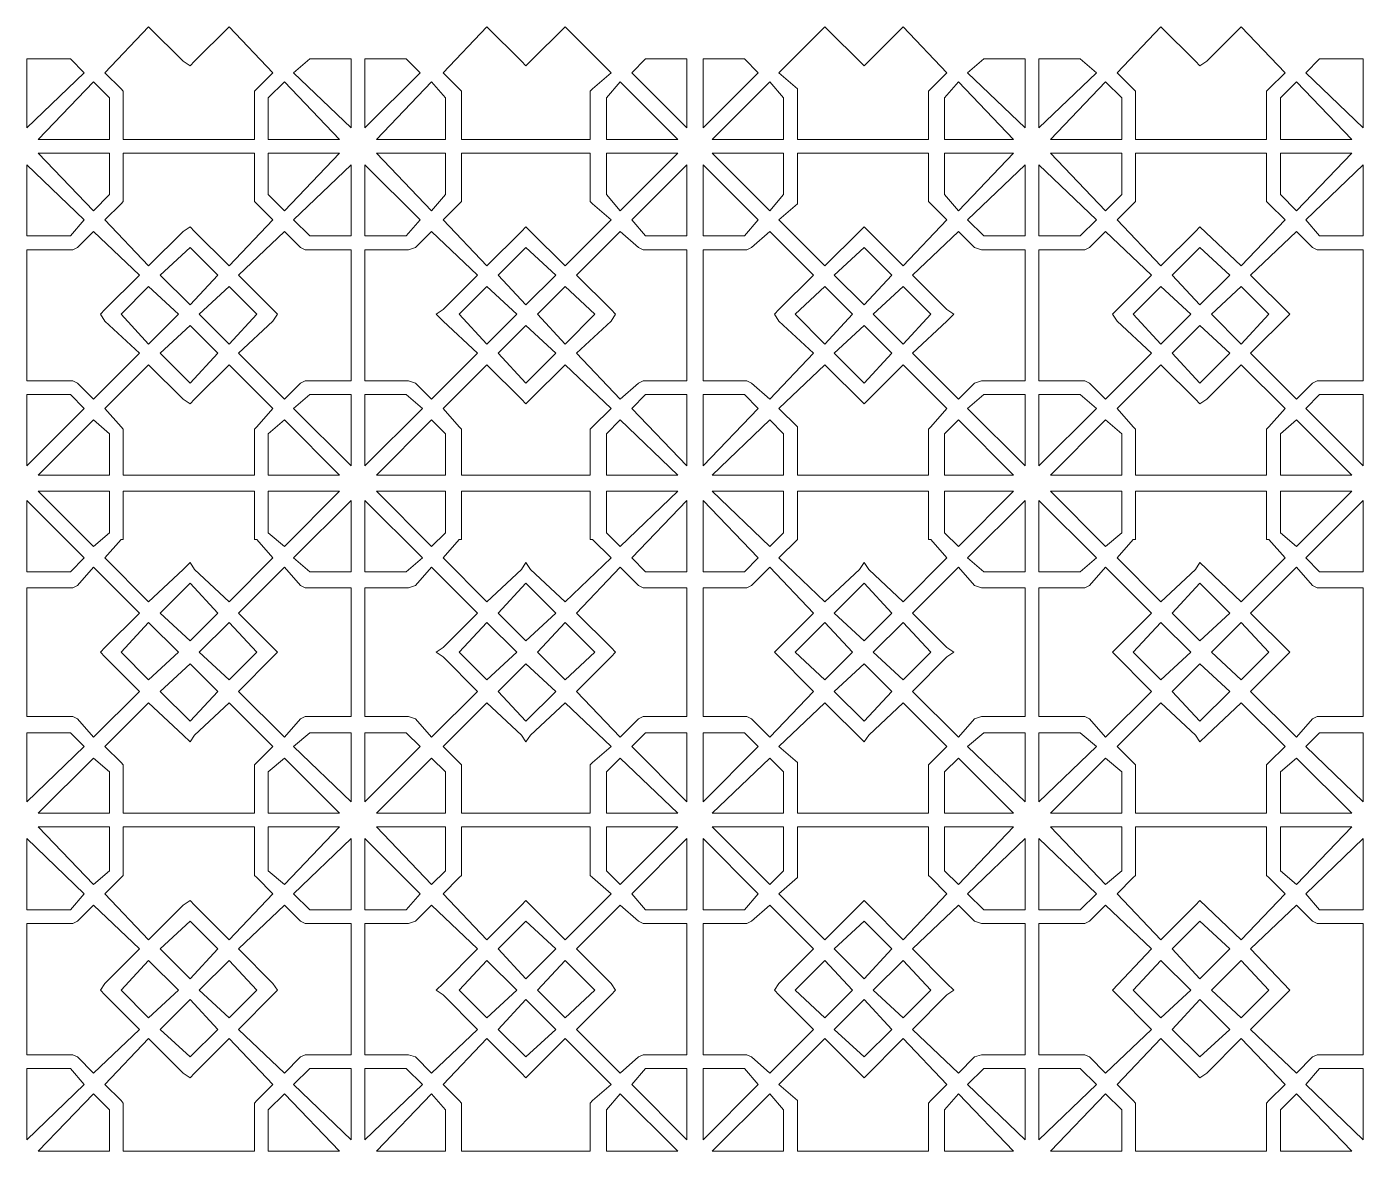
# Model space of a CAD drawing. Extents: x -66030 to 95157, y -13132 to 45879.
# Drawn here: x 44314 to 46584, y 26352 to 28262 of the extents above; entities that cross this region are included whole.
import ezdxf

# ---------------------------------------------------------------- set-up
doc = ezdxf.new("R2010")
doc.units = 0
doc.header["$LTSCALE"] = 100
doc.header["$MEASUREMENT"] = 0
doc.layers.get('0').update_dxf_attribs({"linetype": 'CONTINUOUS'})

msp = doc.modelspace()

# ---------------------------------------------------------------- linework, layer by layer
at = {"lineweight": 0}
for points in [[(44700.9, 28070.7), (44478.2, 28070.7), (44478.2, 28152.8), (44474.3, 28156.7), (44447, 28184), (44521.2, 28262.1), (44579.8, 28203.6), (44591.5, 28195.7), (44599.3, 28203.6), (44657.9, 28262.1), (44732.1, 28184), (44704.8, 28156.7), (44700.9, 28152.8), (44700.9, 28070.7)], [(45271.1, 28070.7), (45052.4, 28070.7), (45052.4, 28152.8), (45048.5, 28156.7), (45021.2, 28184), (45095.4, 28262.1), (45154, 28203.6), (45161.8, 28195.7), (45169.6, 28203.6), (45228.2, 28262.1), (45306.3, 28184), (45275, 28156.7), (45271.1, 28152.8), (45271.1, 28070.7)], [(45845.3, 28070.7), (45622.7, 28070.7), (45622.7, 28152.8), (45622.7, 28156.7), (45591.4, 28184), (45669.5, 28262.1), (45735.9, 28195.7), (45743.8, 28203.6), (45802.4, 28262.1), (45876.6, 28184), (45849.2, 28156.7), (45845.3, 28152.8), (45845.3, 28070.7)], [(46419.5, 28070.7), (46196.9, 28070.7), (46196.9, 28152.8), (46192.9, 28156.7), (46165.6, 28184), (46239.8, 28262.1), (46298.4, 28203.6), (46306.2, 28195.7), (46317.9, 28203.6), (46376.5, 28262.1), (46450.7, 28184), (46423.4, 28156.7), (46419.5, 28152.8), (46419.5, 28070.7)], [(44314.2, 28090.3), (44314.2, 28207.5), (44388.4, 28207.5), (44411.8, 28184), (44314.2, 28090.3)], [(44864.9, 28207.5), (44864.9, 28090.3), (44767.3, 28184), (44794.6, 28207.5), (44864.9, 28207.5)], [(44888.4, 28090.3), (44888.4, 28207.5), (44958.7, 28207.5), (44982.1, 28184), (44888.4, 28090.3)], [(45435.2, 28207.5), (45435.2, 28090.3), (45341.4, 28184), (45364.9, 28207.5), (45435.2, 28207.5)], [(45556.3, 28184), (45462.5, 28090.3), (45462.5, 28207.5), (45532.8, 28207.5), (45556.3, 28184)], [(46009.4, 28207.5), (46009.4, 28090.3), (45911.7, 28184), (45939.1, 28207.5), (46009.4, 28207.5)], [(46032.8, 28090.3), (46032.8, 28207.5), (46103.1, 28207.5), (46130.5, 28184), (46032.8, 28090.3)], [(46583.5, 28090.3), (46485.9, 28184), (46509.3, 28207.5), (46583.5, 28207.5), (46583.5, 28090.3)], [(44454.8, 28070.7), (44333.7, 28070.7), (44427.4, 28168.4), (44454.8, 28141.1), (44454.8, 28070.7)], [(44845.4, 28070.7), (44724.3, 28070.7), (44724.3, 28141.1), (44751.6, 28168.4), (44845.4, 28070.7)], [(45025.1, 28070.7), (44907.9, 28070.7), (45001.6, 28168.4), (45025.1, 28141.1), (45025.1, 28070.7)], [(45419.6, 28070.7), (45298.5, 28070.7), (45298.5, 28141.1), (45321.9, 28168.4), (45419.6, 28070.7)], [(45599.2, 28070.7), (45478.2, 28070.7), (45575.8, 28168.4), (45599.2, 28141.1), (45599.2, 28070.7)], [(45989.8, 28070.7), (45872.7, 28070.7), (45872.7, 28141.1), (45896.1, 28168.4), (45989.8, 28070.7)], [(46173.4, 28070.7), (46052.3, 28070.7), (46146.1, 28168.4), (46173.4, 28141.1), (46173.4, 28070.7)], [(46564, 28070.7), (46442.9, 28070.7), (46442.9, 28141.1), (46470.3, 28168.4), (46564, 28070.7)], [(44314.2, 27906.7), (44314.2, 28027.8), (44411.8, 27934), (44388.4, 27906.7), (44314.2, 27906.7)], [(44333.7, 28047.3), (44454.8, 28047.3), (44454.8, 27977), (44427.4, 27949.7), (44333.7, 28047.3)], [(44478.2, 28047.3), (44700.9, 28047.3), (44700.9, 27965.3), (44704.8, 27961.4), (44732.1, 27934), (44657.9, 27855.9), (44599.3, 27914.5), (44591.5, 27922.3), (44579.8, 27914.5), (44521.2, 27855.9), (44447, 27934), (44474.3, 27961.4), (44478.2, 27965.3), (44478.2, 28047.3)], [(44724.3, 28047.3), (44845.4, 28047.3), (44751.6, 27949.7), (44724.3, 27977), (44724.3, 28047.3)], [(44864.9, 28027.8), (44864.9, 27906.7), (44794.6, 27906.7), (44767.3, 27934), (44864.9, 28027.8)], [(44888.4, 27906.7), (44888.4, 28027.8), (44982.1, 27934), (44958.7, 27906.7), (44888.4, 27906.7)], [(44907.9, 28047.3), (45025.1, 28047.3), (45025.1, 27977), (45001.6, 27949.7), (44907.9, 28047.3)], [(45052.4, 28047.3), (45271.1, 28047.3), (45271.1, 27965.3), (45275, 27961.4), (45306.3, 27934), (45228.2, 27855.9), (45169.6, 27914.5), (45161.8, 27922.3), (45154, 27914.5), (45095.4, 27855.9), (45021.2, 27934), (45048.5, 27961.4), (45052.4, 27965.3), (45052.4, 28047.3)], [(45298.5, 28047.3), (45419.6, 28047.3), (45321.9, 27949.7), (45298.5, 27977), (45298.5, 28047.3)], [(45435.2, 28027.8), (45435.2, 27906.7), (45364.9, 27906.7), (45341.4, 27934), (45435.2, 28027.8)], [(45462.5, 28027.8), (45556.3, 27934), (45532.8, 27906.7), (45462.5, 27906.7), (45462.5, 28027.8)], [(45478.2, 28047.3), (45599.2, 28047.3), (45599.2, 27977), (45575.8, 27949.7), (45478.2, 28047.3)], [(45622.7, 28047.3), (45845.3, 28047.3), (45845.3, 27965.3), (45849.2, 27961.4), (45876.6, 27934), (45802.4, 27855.9), (45743.8, 27914.5), (45735.9, 27922.3), (45728.1, 27914.5), (45669.5, 27855.9), (45591.4, 27934), (45622.7, 27961.4), (45622.7, 27965.3), (45622.7, 28047.3)], [(45872.7, 28047.3), (45989.8, 28047.3), (45896.1, 27949.7), (45872.7, 27977), (45872.7, 28047.3)], [(46009.4, 28027.8), (46009.4, 27906.7), (45939.1, 27906.7), (45911.7, 27934), (46009.4, 28027.8)], [(46032.8, 27906.7), (46032.8, 28027.8), (46130.5, 27934), (46103.1, 27906.7), (46032.8, 27906.7)], [(46052.3, 28047.3), (46173.4, 28047.3), (46173.4, 27977), (46146.1, 27949.7), (46052.3, 28047.3)], [(46196.9, 28047.3), (46419.5, 28047.3), (46419.5, 27965.3), (46423.4, 27961.4), (46450.7, 27934), (46376.5, 27855.9), (46306.2, 27922.3), (46298.4, 27914.5), (46239.8, 27855.9), (46165.6, 27934), (46192.9, 27961.4), (46196.9, 27965.3), (46196.9, 28047.3)], [(46442.9, 28047.3), (46564, 28047.3), (46470.3, 27949.7), (46442.9, 27977), (46442.9, 28047.3)], [(46485.9, 27934), (46583.5, 28027.8), (46583.5, 27906.7), (46509.3, 27906.7), (46485.9, 27934)], [(44427.4, 27629.4), (44400.1, 27656.7), (44392.3, 27660.6), (44314.2, 27660.6), (44314.2, 27883.3), (44392.3, 27883.3), (44400.1, 27887.2), (44427.4, 27914.5), (44505.6, 27840.3), (44447, 27781.7), (44439.2, 27773.9), (44447, 27762.2), (44505.6, 27707.5), (44427.4, 27629.4)], [(44864.9, 27883.3), (44864.9, 27660.6), (44786.8, 27660.6), (44779, 27656.7), (44751.6, 27629.4), (44673.5, 27707.5), (44732.1, 27762.2), (44739.9, 27773.9), (44732.1, 27781.7), (44673.5, 27840.3), (44751.6, 27914.5), (44779, 27887.2), (44786.8, 27883.3), (44864.9, 27883.3)], [(44888.4, 27660.6), (44888.4, 27883.3), (44962.6, 27883.3), (44974.3, 27887.2), (45001.6, 27914.5), (45079.7, 27840.3), (45021.2, 27781.7), (45009.4, 27773.9), (45021.2, 27762.2), (45079.7, 27707.5), (45001.6, 27629.4), (44974.3, 27656.7), (44962.6, 27660.6), (44888.4, 27660.6)], [(45435.2, 27660.6), (45361, 27660.6), (45353.2, 27656.7), (45321.9, 27629.4), (45247.7, 27707.5), (45306.3, 27762.2), (45314.1, 27773.9), (45306.3, 27781.7), (45247.7, 27840.3), (45321.9, 27914.5), (45353.2, 27887.2), (45361, 27883.3), (45435.2, 27883.3), (45435.2, 27660.6)], [(45575.8, 27629.4), (45544.6, 27656.7), (45536.7, 27660.6), (45462.5, 27660.6), (45462.5, 27883.3), (45536.7, 27883.3), (45544.6, 27887.2), (45575.8, 27914.5), (45650, 27840.3), (45591.4, 27781.7), (45583.6, 27773.9), (45591.4, 27762.2), (45650, 27707.5), (45575.8, 27629.4)], [(46009.4, 27883.3), (46009.4, 27660.6), (45935.2, 27660.6), (45923.4, 27656.7), (45896.1, 27629.4), (45818, 27707.5), (45876.6, 27762.2), (45888.3, 27773.9), (45876.6, 27781.7), (45818, 27840.3), (45896.1, 27914.5), (45923.4, 27887.2), (45935.2, 27883.3), (46009.4, 27883.3)], [(46032.8, 27660.6), (46032.8, 27883.3), (46110.9, 27883.3), (46118.7, 27887.2), (46146.1, 27914.5), (46224.2, 27840.3), (46165.6, 27781.7), (46157.8, 27773.9), (46165.6, 27762.2), (46224.2, 27707.5), (46146.1, 27629.4), (46118.7, 27656.7), (46110.9, 27660.6), (46032.8, 27660.6)], [(46583.5, 27660.6), (46505.4, 27660.6), (46497.6, 27656.7), (46470.3, 27629.4), (46392.2, 27707.5), (46458.6, 27773.9), (46392.2, 27840.3), (46470.3, 27914.5), (46497.6, 27887.2), (46505.4, 27883.3), (46583.5, 27883.3), (46583.5, 27660.6)], [(44540.7, 27840.3), (44591.5, 27887.2), (44638.4, 27840.3), (44591.5, 27789.5), (44540.7, 27840.3)], [(45114.9, 27840.3), (45161.8, 27887.2), (45212.5, 27840.3), (45161.8, 27789.5), (45114.9, 27840.3)], [(45685.2, 27840.3), (45735.9, 27887.2), (45782.8, 27840.3), (45735.9, 27789.5), (45685.2, 27840.3)], [(46259.3, 27840.3), (46306.2, 27887.2), (46357, 27840.3), (46306.2, 27789.5), (46259.3, 27840.3)], [(44521.2, 27723.1), (44474.3, 27773.9), (44521.2, 27820.8), (44572, 27773.9), (44521.2, 27723.1)], [(44657.9, 27820.8), (44704.8, 27773.9), (44657.9, 27723.1), (44607.1, 27773.9), (44657.9, 27820.8)], [(45095.4, 27723.1), (45048.5, 27773.9), (45095.4, 27820.8), (45146.1, 27773.9), (45095.4, 27723.1)], [(45228.2, 27820.8), (45279, 27773.9), (45228.2, 27723.1), (45181.3, 27773.9), (45228.2, 27820.8)], [(45669.5, 27723.1), (45618.8, 27773.9), (45669.5, 27820.8), (45716.4, 27773.9), (45669.5, 27723.1)], [(45802.4, 27820.8), (45849.2, 27773.9), (45802.4, 27723.1), (45751.6, 27773.9), (45802.4, 27820.8)], [(46239.8, 27723.1), (46192.9, 27773.9), (46239.8, 27820.8), (46290.6, 27773.9), (46239.8, 27723.1)], [(46376.5, 27820.8), (46423.4, 27773.9), (46376.5, 27723.1), (46325.7, 27773.9), (46376.5, 27820.8)], [(44591.5, 27656.7), (44540.7, 27707.5), (44591.5, 27754.4), (44638.4, 27707.5), (44591.5, 27656.7)], [(45161.8, 27656.7), (45114.9, 27707.5), (45161.8, 27754.4), (45212.5, 27707.5), (45161.8, 27656.7)], [(45735.9, 27656.7), (45685.2, 27707.5), (45735.9, 27754.4), (45782.8, 27707.5), (45735.9, 27656.7)], [(46306.2, 27656.7), (46259.3, 27707.5), (46306.2, 27754.4), (46357, 27707.5), (46306.2, 27656.7)], [(44478.2, 27500.5), (44478.2, 27578.6), (44474.3, 27582.5), (44447, 27613.7), (44521.2, 27688), (44579.8, 27629.4), (44591.5, 27621.6), (44599.3, 27629.4), (44657.9, 27688), (44732.1, 27613.7), (44704.8, 27582.5), (44700.9, 27578.6), (44700.9, 27500.5), (44478.2, 27500.5)], [(45306.3, 27613.7), (45275, 27582.5), (45271.1, 27578.6), (45271.1, 27500.5), (45052.4, 27500.5), (45052.4, 27578.6), (45048.5, 27582.5), (45021.2, 27613.7), (45095.4, 27688), (45154, 27629.4), (45161.8, 27621.6), (45169.6, 27629.4), (45228.2, 27688), (45306.3, 27613.7)], [(45622.7, 27500.5), (45622.7, 27578.6), (45622.7, 27582.5), (45591.4, 27613.7), (45669.5, 27688), (45735.9, 27621.6), (45802.4, 27688), (45876.6, 27613.7), (45849.2, 27582.5), (45845.3, 27578.6), (45845.3, 27500.5), (45622.7, 27500.5)], [(46450.7, 27613.7), (46423.4, 27582.5), (46419.5, 27578.6), (46419.5, 27500.5), (46196.9, 27500.5), (46196.9, 27578.6), (46192.9, 27582.5), (46165.6, 27613.7), (46239.8, 27688), (46298.4, 27629.4), (46306.2, 27621.6), (46317.9, 27629.4), (46376.5, 27688), (46450.7, 27613.7)], [(44314.2, 27637.2), (44388.4, 27637.2), (44411.8, 27613.7), (44314.2, 27516.1), (44314.2, 27637.2)], [(44864.9, 27637.2), (44864.9, 27516.1), (44767.3, 27613.7), (44794.6, 27637.2), (44864.9, 27637.2)], [(44888.4, 27516.1), (44888.4, 27637.2), (44958.7, 27637.2), (44986, 27613.7), (44888.4, 27516.1)], [(45435.2, 27637.2), (45435.2, 27516.1), (45341.4, 27613.7), (45364.9, 27637.2), (45435.2, 27637.2)], [(45462.5, 27637.2), (45532.8, 27637.2), (45556.3, 27613.7), (45462.5, 27516.1), (45462.5, 27637.2)], [(46009.4, 27637.2), (46009.4, 27516.1), (45911.7, 27613.7), (45939.1, 27637.2), (46009.4, 27637.2)], [(46032.8, 27516.1), (46032.8, 27637.2), (46103.1, 27637.2), (46130.5, 27613.7), (46032.8, 27516.1)], [(46583.5, 27637.2), (46583.5, 27516.1), (46485.9, 27613.7), (46509.3, 27637.2), (46583.5, 27637.2)], [(44427.4, 27594.2), (44454.8, 27570.8), (44454.8, 27500.5), (44333.7, 27500.5), (44427.4, 27594.2)], [(44845.4, 27500.5), (44724.3, 27500.5), (44724.3, 27570.8), (44751.6, 27594.2), (44845.4, 27500.5)], [(45025.1, 27500.5), (44907.9, 27500.5), (45001.6, 27594.2), (45025.1, 27570.8), (45025.1, 27500.5)], [(45419.6, 27500.5), (45298.5, 27500.5), (45298.5, 27570.8), (45321.9, 27594.2), (45419.6, 27500.5)], [(45575.8, 27594.2), (45599.2, 27570.8), (45599.2, 27500.5), (45478.2, 27500.5), (45575.8, 27594.2)], [(45989.8, 27500.5), (45872.7, 27500.5), (45872.7, 27570.8), (45896.1, 27594.2), (45989.8, 27500.5)], [(46173.4, 27500.5), (46052.3, 27500.5), (46146.1, 27594.2), (46173.4, 27570.8), (46173.4, 27500.5)], [(46564, 27500.5), (46442.9, 27500.5), (46442.9, 27570.8), (46470.3, 27594.2), (46564, 27500.5)], [(44333.7, 27473.1), (44454.8, 27473.1), (44454.8, 27402.8), (44427.4, 27379.4), (44333.7, 27473.1)], [(44447, 27359.9), (44474.3, 27391.1), (44478.2, 27391.1), (44478.2, 27473.1), (44700.9, 27473.1), (44700.9, 27391.1), (44704.8, 27391.1), (44732.1, 27359.9), (44657.9, 27285.6), (44599.3, 27340.3), (44591.5, 27352), (44579.8, 27340.3), (44521.2, 27285.6), (44447, 27359.9)], [(44724.3, 27473.1), (44845.4, 27473.1), (44751.6, 27379.4), (44724.3, 27402.8), (44724.3, 27473.1)], [(44907.9, 27473.1), (45025.1, 27473.1), (45025.1, 27402.8), (45001.6, 27379.4), (44907.9, 27473.1)], [(45271.1, 27473.1), (45271.1, 27391.1), (45275, 27391.1), (45306.3, 27359.9), (45228.2, 27285.6), (45169.6, 27340.3), (45161.8, 27352), (45154, 27340.3), (45095.4, 27285.6), (45021.2, 27359.9), (45048.5, 27391.1), (45052.4, 27391.1), (45052.4, 27473.1), (45271.1, 27473.1)], [(45321.9, 27379.4), (45298.5, 27402.8), (45298.5, 27473.1), (45419.6, 27473.1), (45321.9, 27379.4)], [(45478.2, 27473.1), (45599.2, 27473.1), (45599.2, 27402.8), (45575.8, 27379.4), (45478.2, 27473.1)], [(45591.4, 27359.9), (45622.7, 27391.1), (45622.7, 27391.1), (45622.7, 27473.1), (45845.3, 27473.1), (45845.3, 27391.1), (45849.2, 27391.1), (45876.6, 27359.9), (45802.4, 27285.6), (45743.8, 27340.3), (45735.9, 27352), (45728.1, 27340.3), (45669.5, 27285.6), (45591.4, 27359.9)], [(45872.7, 27473.1), (45989.8, 27473.1), (45896.1, 27379.4), (45872.7, 27402.8), (45872.7, 27473.1)], [(46052.3, 27473.1), (46173.4, 27473.1), (46173.4, 27402.8), (46146.1, 27379.4), (46052.3, 27473.1)], [(46419.5, 27473.1), (46419.5, 27391.1), (46423.4, 27391.1), (46450.7, 27359.9), (46376.5, 27285.6), (46306.2, 27352), (46298.4, 27340.3), (46239.8, 27285.6), (46165.6, 27359.9), (46192.9, 27391.1), (46196.9, 27391.1), (46196.9, 27473.1), (46419.5, 27473.1)], [(46470.3, 27379.4), (46442.9, 27402.8), (46442.9, 27473.1), (46564, 27473.1), (46470.3, 27379.4)], [(44314.2, 27336.4), (44314.2, 27457.5), (44411.8, 27359.9), (44388.4, 27336.4), (44314.2, 27336.4)], [(44864.9, 27457.5), (44864.9, 27336.4), (44794.6, 27336.4), (44767.3, 27359.9), (44864.9, 27457.5)], [(44888.4, 27336.4), (44888.4, 27457.5), (44986, 27359.9), (44958.7, 27336.4), (44888.4, 27336.4)], [(45435.2, 27336.4), (45364.9, 27336.4), (45341.4, 27359.9), (45435.2, 27457.5), (45435.2, 27336.4)], [(45462.5, 27336.4), (45462.5, 27457.5), (45556.3, 27359.9), (45532.8, 27336.4), (45462.5, 27336.4)], [(46009.4, 27457.5), (46009.4, 27336.4), (45939.1, 27336.4), (45911.7, 27359.9), (46009.4, 27457.5)], [(46032.8, 27336.4), (46032.8, 27457.5), (46130.5, 27359.9), (46103.1, 27336.4), (46032.8, 27336.4)], [(46583.5, 27336.4), (46509.3, 27336.4), (46485.9, 27359.9), (46583.5, 27457.5), (46583.5, 27336.4)], [(44314.2, 27309.1), (44392.3, 27309.1), (44400.1, 27313), (44427.4, 27344.2), (44505.6, 27266.1), (44447, 27207.5), (44439.2, 27199.7), (44447, 27191.9), (44505.6, 27133.3), (44427.4, 27055.2), (44400.1, 27086.4), (44392.3, 27090.3), (44314.2, 27090.3), (44314.2, 27309.1)], [(44864.9, 27309.1), (44864.9, 27090.3), (44786.8, 27090.3), (44779, 27086.4), (44751.6, 27055.2), (44673.5, 27133.3), (44732.1, 27191.9), (44739.9, 27199.7), (44732.1, 27207.5), (44673.5, 27266.1), (44751.6, 27344.2), (44779, 27313), (44786.8, 27309.1), (44864.9, 27309.1)], [(44888.4, 27090.3), (44888.4, 27309.1), (44962.6, 27309.1), (44974.3, 27313), (45001.6, 27344.2), (45079.7, 27266.1), (45021.2, 27207.5), (45009.4, 27199.7), (45021.2, 27191.9), (45079.7, 27133.3), (45001.6, 27055.2), (44974.3, 27086.4), (44962.6, 27090.3), (44888.4, 27090.3)], [(45321.9, 27344.2), (45353.2, 27313), (45361, 27309.1), (45435.2, 27309.1), (45435.2, 27090.3), (45361, 27090.3), (45353.2, 27086.4), (45321.9, 27055.2), (45247.7, 27133.3), (45306.3, 27191.9), (45314.1, 27199.7), (45306.3, 27207.5), (45247.7, 27266.1), (45321.9, 27344.2)], [(45462.5, 27309.1), (45536.7, 27309.1), (45544.6, 27313), (45575.8, 27344.2), (45650, 27266.1), (45583.6, 27199.7), (45650, 27133.3), (45575.8, 27055.2), (45544.6, 27086.4), (45536.7, 27090.3), (45462.5, 27090.3), (45462.5, 27309.1)], [(46009.4, 27309.1), (46009.4, 27090.3), (45935.2, 27090.3), (45923.4, 27086.4), (45896.1, 27055.2), (45818, 27133.3), (45876.6, 27191.9), (45888.3, 27199.7), (45876.6, 27207.5), (45818, 27266.1), (45896.1, 27344.2), (45923.4, 27313), (45935.2, 27309.1), (46009.4, 27309.1)], [(46032.8, 27090.3), (46032.8, 27309.1), (46110.9, 27309.1), (46118.7, 27313), (46146.1, 27344.2), (46224.2, 27266.1), (46165.6, 27207.5), (46157.8, 27199.7), (46224.2, 27133.3), (46146.1, 27055.2), (46118.7, 27086.4), (46110.9, 27090.3), (46032.8, 27090.3)], [(46470.3, 27344.2), (46497.6, 27313), (46505.4, 27309.1), (46583.5, 27309.1), (46583.5, 27090.3), (46505.4, 27090.3), (46497.6, 27086.4), (46470.3, 27055.2), (46392.2, 27133.3), (46458.6, 27199.7), (46392.2, 27266.1), (46470.3, 27344.2)], [(44591.5, 27316.9), (44638.4, 27266.1), (44591.5, 27219.2), (44540.7, 27266.1), (44591.5, 27316.9)], [(45161.8, 27316.9), (45212.5, 27266.1), (45161.8, 27219.2), (45114.9, 27266.1), (45161.8, 27316.9)], [(45735.9, 27316.9), (45782.8, 27266.1), (45735.9, 27219.2), (45685.2, 27266.1), (45735.9, 27316.9)], [(46306.2, 27316.9), (46357, 27266.1), (46306.2, 27219.2), (46259.3, 27266.1), (46306.2, 27316.9)], [(44521.2, 27152.8), (44474.3, 27199.7), (44521.2, 27250.5), (44572, 27199.7), (44521.2, 27152.8)], [(44657.9, 27250.5), (44704.8, 27199.7), (44657.9, 27152.8), (44607.1, 27199.7), (44657.9, 27250.5)], [(45095.4, 27152.8), (45048.5, 27199.7), (45095.4, 27250.5), (45146.1, 27199.7), (45095.4, 27152.8)], [(45228.2, 27250.5), (45279, 27199.7), (45228.2, 27152.8), (45181.3, 27199.7), (45228.2, 27250.5)], [(45669.5, 27152.8), (45618.8, 27199.7), (45669.5, 27250.5), (45716.4, 27199.7), (45669.5, 27152.8)], [(45802.4, 27250.5), (45849.2, 27199.7), (45802.4, 27152.8), (45751.6, 27199.7), (45802.4, 27250.5)], [(46239.8, 27152.8), (46192.9, 27199.7), (46239.8, 27250.5), (46290.6, 27199.7), (46239.8, 27152.8)], [(46376.5, 27250.5), (46423.4, 27199.7), (46376.5, 27152.8), (46325.7, 27199.7), (46376.5, 27250.5)], [(44638.4, 27133.3), (44591.5, 27082.5), (44540.7, 27133.3), (44591.5, 27180.2), (44638.4, 27133.3)], [(45212.5, 27133.3), (45161.8, 27082.5), (45114.9, 27133.3), (45161.8, 27180.2), (45212.5, 27133.3)], [(45782.8, 27133.3), (45735.9, 27082.5), (45685.2, 27133.3), (45735.9, 27180.2), (45782.8, 27133.3)], [(46357, 27133.3), (46306.2, 27082.5), (46259.3, 27133.3), (46306.2, 27180.2), (46357, 27133.3)], [(44700.9, 26926.3), (44478.2, 26926.3), (44478.2, 27008.3), (44474.3, 27012.2), (44447, 27039.6), (44521.2, 27113.8), (44579.8, 27059.1), (44591.5, 27047.4), (44599.3, 27059.1), (44657.9, 27113.8), (44732.1, 27039.6), (44704.8, 27012.2), (44700.9, 27008.3), (44700.9, 26926.3)], [(45271.1, 26926.3), (45052.4, 26926.3), (45052.4, 27008.3), (45048.5, 27012.2), (45021.2, 27039.6), (45095.4, 27113.8), (45154, 27059.1), (45161.8, 27047.4), (45169.6, 27059.1), (45228.2, 27113.8), (45306.3, 27039.6), (45275, 27012.2), (45271.1, 27008.3), (45271.1, 26926.3)], [(45845.3, 26926.3), (45622.7, 26926.3), (45622.7, 27008.3), (45622.7, 27012.2), (45591.4, 27039.6), (45669.5, 27113.8), (45735.9, 27047.4), (45743.8, 27059.1), (45802.4, 27113.8), (45876.6, 27039.6), (45849.2, 27012.2), (45845.3, 27008.3), (45845.3, 26926.3)], [(46419.5, 26926.3), (46196.9, 26926.3), (46196.9, 27008.3), (46192.9, 27012.2), (46165.6, 27039.6), (46239.8, 27113.8), (46298.4, 27059.1), (46306.2, 27047.4), (46317.9, 27059.1), (46376.5, 27113.8), (46450.7, 27039.6), (46423.4, 27012.2), (46419.5, 27008.3), (46419.5, 26926.3)], [(44314.2, 26945.8), (44314.2, 27063), (44388.4, 27063), (44411.8, 27039.6), (44314.2, 26945.8)], [(44864.9, 27063), (44864.9, 26945.8), (44767.3, 27039.6), (44794.6, 27063), (44864.9, 27063)], [(44888.4, 26945.8), (44888.4, 27063), (44958.7, 27063), (44982.1, 27039.6), (44888.4, 26945.8)], [(45435.2, 27063), (45435.2, 26945.8), (45341.4, 27039.6), (45364.9, 27063), (45435.2, 27063)], [(45556.3, 27039.6), (45462.5, 26945.8), (45462.5, 27063), (45532.8, 27063), (45556.3, 27039.6)], [(46009.4, 27063), (46009.4, 26945.8), (45911.7, 27039.6), (45939.1, 27063), (46009.4, 27063)], [(46032.8, 26945.8), (46032.8, 27063), (46103.1, 27063), (46130.5, 27039.6), (46032.8, 26945.8)], [(46583.5, 26945.8), (46485.9, 27039.6), (46509.3, 27063), (46583.5, 27063), (46583.5, 26945.8)], [(44454.8, 26926.3), (44333.7, 26926.3), (44427.4, 27020), (44454.8, 26996.6), (44454.8, 26926.3)], [(44845.4, 26926.3), (44724.3, 26926.3), (44724.3, 26996.6), (44751.6, 27020), (44845.4, 26926.3)], [(45025.1, 26926.3), (44907.9, 26926.3), (45001.6, 27020), (45025.1, 26996.6), (45025.1, 26926.3)], [(45419.6, 26926.3), (45298.5, 26926.3), (45298.5, 26996.6), (45321.9, 27020), (45419.6, 26926.3)], [(45599.2, 26926.3), (45478.2, 26926.3), (45575.8, 27020), (45599.2, 26996.6), (45599.2, 26926.3)], [(45989.8, 26926.3), (45872.7, 26926.3), (45872.7, 26996.6), (45896.1, 27020), (45989.8, 26926.3)], [(46173.4, 26926.3), (46052.3, 26926.3), (46146.1, 27020), (46173.4, 26996.6), (46173.4, 26926.3)], [(46564, 26926.3), (46442.9, 26926.3), (46442.9, 26996.6), (46470.3, 27020), (46564, 26926.3)], [(44333.7, 26902.9), (44454.8, 26902.9), (44454.8, 26828.7), (44427.4, 26805.2), (44333.7, 26902.9)], [(44478.2, 26902.9), (44700.9, 26902.9), (44700.9, 26820.8), (44704.8, 26816.9), (44732.1, 26789.6), (44657.9, 26711.5), (44599.3, 26770.1), (44591.5, 26777.9), (44579.8, 26770.1), (44521.2, 26711.5), (44447, 26789.6), (44474.3, 26816.9), (44478.2, 26820.8), (44478.2, 26902.9)], [(44724.3, 26902.9), (44845.4, 26902.9), (44751.6, 26805.2), (44724.3, 26828.7), (44724.3, 26902.9)], [(44907.9, 26902.9), (45025.1, 26902.9), (45025.1, 26828.7), (45001.6, 26805.2), (44907.9, 26902.9)], [(45052.4, 26902.9), (45271.1, 26902.9), (45271.1, 26820.8), (45275, 26816.9), (45306.3, 26789.6), (45228.2, 26711.5), (45169.6, 26770.1), (45161.8, 26777.9), (45154, 26770.1), (45095.4, 26711.5), (45021.2, 26789.6), (45048.5, 26816.9), (45052.4, 26820.8), (45052.4, 26902.9)], [(45298.5, 26902.9), (45419.6, 26902.9), (45321.9, 26805.2), (45298.5, 26828.7), (45298.5, 26902.9)], [(45478.2, 26902.9), (45599.2, 26902.9), (45599.2, 26828.7), (45575.8, 26805.2), (45478.2, 26902.9)], [(45622.7, 26902.9), (45845.3, 26902.9), (45845.3, 26820.8), (45849.2, 26816.9), (45876.6, 26789.6), (45802.4, 26711.5), (45743.8, 26770.1), (45735.9, 26777.9), (45728.1, 26770.1), (45669.5, 26711.5), (45591.4, 26789.6), (45622.7, 26816.9), (45622.7, 26820.8), (45622.7, 26902.9)], [(45872.7, 26902.9), (45989.8, 26902.9), (45896.1, 26805.2), (45872.7, 26828.7), (45872.7, 26902.9)], [(46052.3, 26902.9), (46173.4, 26902.9), (46173.4, 26828.7), (46146.1, 26805.2), (46052.3, 26902.9)], [(46196.9, 26902.9), (46419.5, 26902.9), (46419.5, 26820.8), (46423.4, 26816.9), (46450.7, 26789.6), (46376.5, 26711.5), (46306.2, 26777.9), (46298.4, 26770.1), (46239.8, 26711.5), (46165.6, 26789.6), (46192.9, 26816.9), (46196.9, 26820.8), (46196.9, 26902.9)], [(46442.9, 26902.9), (46564, 26902.9), (46470.3, 26805.2), (46442.9, 26828.7), (46442.9, 26902.9)], [(44314.2, 26762.2), (44314.2, 26883.3), (44411.8, 26789.6), (44388.4, 26762.2), (44314.2, 26762.2)], [(44864.9, 26883.3), (44864.9, 26762.2), (44794.6, 26762.2), (44767.3, 26789.6), (44864.9, 26883.3)], [(44888.4, 26762.2), (44888.4, 26883.3), (44982.1, 26789.6), (44958.7, 26762.2), (44888.4, 26762.2)], [(45435.2, 26883.3), (45435.2, 26762.2), (45364.9, 26762.2), (45341.4, 26789.6), (45435.2, 26883.3)], [(45462.5, 26883.3), (45556.3, 26789.6), (45532.8, 26762.2), (45462.5, 26762.2), (45462.5, 26883.3)], [(46009.4, 26883.3), (46009.4, 26762.2), (45939.1, 26762.2), (45911.7, 26789.6), (46009.4, 26883.3)], [(46032.8, 26762.2), (46032.8, 26883.3), (46130.5, 26789.6), (46103.1, 26762.2), (46032.8, 26762.2)], [(46485.9, 26789.6), (46583.5, 26883.3), (46583.5, 26762.2), (46509.3, 26762.2), (46485.9, 26789.6)], [(44427.4, 26484.9), (44400.1, 26512.3), (44392.3, 26516.2), (44314.2, 26516.2), (44314.2, 26738.8), (44392.3, 26738.8), (44400.1, 26742.7), (44427.4, 26770.1), (44505.6, 26695.8), (44447, 26637.3), (44439.2, 26625.5), (44447, 26617.7), (44505.6, 26559.1), (44427.4, 26484.9)], [(44864.9, 26738.8), (44864.9, 26516.2), (44786.8, 26516.2), (44779, 26512.3), (44751.6, 26484.9), (44673.5, 26559.1), (44732.1, 26617.7), (44739.9, 26625.5), (44732.1, 26637.3), (44673.5, 26695.8), (44751.6, 26770.1), (44779, 26742.7), (44786.8, 26738.8), (44864.9, 26738.8)], [(44888.4, 26516.2), (44888.4, 26738.8), (44962.6, 26738.8), (44974.3, 26742.7), (45001.6, 26770.1), (45079.7, 26695.8), (45021.2, 26637.3), (45009.4, 26625.5), (45021.2, 26617.7), (45079.7, 26559.1), (45001.6, 26484.9), (44974.3, 26512.3), (44962.6, 26516.2), (44888.4, 26516.2)], [(45435.2, 26516.2), (45361, 26516.2), (45353.2, 26512.3), (45321.9, 26484.9), (45247.7, 26559.1), (45306.3, 26617.7), (45314.1, 26625.5), (45306.3, 26637.3), (45247.7, 26695.8), (45321.9, 26770.1), (45353.2, 26742.7), (45361, 26738.8), (45435.2, 26738.8), (45435.2, 26516.2)], [(45575.8, 26484.9), (45544.6, 26512.3), (45536.7, 26516.2), (45462.5, 26516.2), (45462.5, 26738.8), (45536.7, 26738.8), (45544.6, 26742.7), (45575.8, 26770.1), (45650, 26695.8), (45591.4, 26637.3), (45583.6, 26625.5), (45591.4, 26617.7), (45650, 26559.1), (45575.8, 26484.9)], [(46009.4, 26738.8), (46009.4, 26516.2), (45935.2, 26516.2), (45923.4, 26512.3), (45896.1, 26484.9), (45818, 26559.1), (45876.6, 26617.7), (45888.3, 26625.5), (45876.6, 26637.3), (45818, 26695.8), (45896.1, 26770.1), (45923.4, 26742.7), (45935.2, 26738.8), (46009.4, 26738.8)], [(46032.8, 26516.2), (46032.8, 26738.8), (46110.9, 26738.8), (46118.7, 26742.7), (46146.1, 26770.1), (46224.2, 26695.8), (46157.8, 26625.5), (46165.6, 26617.7), (46224.2, 26559.1), (46146.1, 26484.9), (46118.7, 26512.3), (46110.9, 26516.2), (46032.8, 26516.2)], [(46583.5, 26516.2), (46505.4, 26516.2), (46497.6, 26512.3), (46470.3, 26484.9), (46392.2, 26559.1), (46450.7, 26617.7), (46458.6, 26625.5), (46392.2, 26695.8), (46470.3, 26770.1), (46497.6, 26742.7), (46505.4, 26738.8), (46583.5, 26738.8), (46583.5, 26516.2)], [(44540.7, 26695.8), (44591.5, 26742.7), (44638.4, 26695.8), (44591.5, 26645.1), (44540.7, 26695.8)], [(45114.9, 26695.8), (45161.8, 26742.7), (45212.5, 26695.8), (45161.8, 26645.1), (45114.9, 26695.8)], [(45685.2, 26695.8), (45735.9, 26742.7), (45782.8, 26695.8), (45735.9, 26645.1), (45685.2, 26695.8)], [(46259.3, 26695.8), (46306.2, 26742.7), (46357, 26695.8), (46306.2, 26645.1), (46259.3, 26695.8)], [(44521.2, 26578.7), (44474.3, 26625.5), (44521.2, 26676.3), (44572, 26625.5), (44521.2, 26578.7)], [(44657.9, 26676.3), (44704.8, 26625.5), (44657.9, 26578.7), (44607.1, 26625.5), (44657.9, 26676.3)], [(45095.4, 26578.7), (45048.5, 26625.5), (45095.4, 26676.3), (45146.1, 26625.5), (45095.4, 26578.7)], [(45228.2, 26676.3), (45279, 26625.5), (45228.2, 26578.7), (45181.3, 26625.5), (45228.2, 26676.3)], [(45669.5, 26578.7), (45618.8, 26625.5), (45669.5, 26676.3), (45716.4, 26625.5), (45669.5, 26578.7)], [(45802.4, 26676.3), (45849.2, 26625.5), (45802.4, 26578.7), (45751.6, 26625.5), (45802.4, 26676.3)], [(46239.8, 26578.7), (46192.9, 26625.5), (46239.8, 26676.3), (46290.6, 26625.5), (46239.8, 26578.7)], [(46376.5, 26676.3), (46423.4, 26625.5), (46376.5, 26578.7), (46325.7, 26625.5), (46376.5, 26676.3)], [(44591.5, 26512.3), (44540.7, 26559.1), (44591.5, 26609.9), (44638.4, 26559.1), (44591.5, 26512.3)], [(45161.8, 26512.3), (45114.9, 26559.1), (45161.8, 26609.9), (45212.5, 26559.1), (45161.8, 26512.3)], [(45735.9, 26512.3), (45685.2, 26559.1), (45735.9, 26609.9), (45782.8, 26559.1), (45735.9, 26512.3)], [(46306.2, 26512.3), (46259.3, 26559.1), (46306.2, 26609.9), (46357, 26559.1), (46306.2, 26512.3)], [(44478.2, 26352.1), (44478.2, 26434.1), (44474.3, 26438.1), (44447, 26465.4), (44521.2, 26543.5), (44579.8, 26484.9), (44591.5, 26477.1), (44599.3, 26484.9), (44657.9, 26543.5), (44732.1, 26465.4), (44704.8, 26438.1), (44700.9, 26434.1), (44700.9, 26352.1), (44478.2, 26352.1)], [(45306.3, 26465.4), (45275, 26438.1), (45271.1, 26434.1), (45271.1, 26352.1), (45052.4, 26352.1), (45052.4, 26434.1), (45048.5, 26438.1), (45021.2, 26465.4), (45095.4, 26543.5), (45154, 26484.9), (45161.8, 26477.1), (45169.6, 26484.9), (45228.2, 26543.5), (45306.3, 26465.4)], [(45622.7, 26352.1), (45622.7, 26434.1), (45622.7, 26438.1), (45591.4, 26465.4), (45669.5, 26543.5), (45735.9, 26477.1), (45802.4, 26543.5), (45876.6, 26465.4), (45849.2, 26438.1), (45845.3, 26434.1), (45845.3, 26352.1), (45622.7, 26352.1)], [(46450.7, 26465.4), (46423.4, 26438.1), (46419.5, 26434.1), (46419.5, 26352.1), (46196.9, 26352.1), (46196.9, 26434.1), (46192.9, 26438.1), (46165.6, 26465.4), (46239.8, 26543.5), (46298.4, 26484.9), (46306.2, 26477.1), (46317.9, 26484.9), (46376.5, 26543.5), (46450.7, 26465.4)], [(44314.2, 26492.7), (44388.4, 26492.7), (44411.8, 26465.4), (44314.2, 26371.7), (44314.2, 26492.7)], [(44864.9, 26492.7), (44864.9, 26371.7), (44767.3, 26465.4), (44794.6, 26492.7), (44864.9, 26492.7)], [(44888.4, 26371.7), (44888.4, 26492.7), (44958.7, 26492.7), (44986, 26465.4), (44888.4, 26371.7)], [(45435.2, 26492.7), (45435.2, 26371.7), (45341.4, 26465.4), (45364.9, 26492.7), (45435.2, 26492.7)], [(45462.5, 26492.7), (45532.8, 26492.7), (45556.3, 26465.4), (45462.5, 26371.7), (45462.5, 26492.7)], [(46009.4, 26492.7), (46009.4, 26371.7), (45911.7, 26465.4), (45939.1, 26492.7), (46009.4, 26492.7)], [(46032.8, 26371.7), (46032.8, 26492.7), (46103.1, 26492.7), (46130.5, 26465.4), (46032.8, 26371.7)], [(46583.5, 26492.7), (46583.5, 26371.7), (46485.9, 26465.4), (46509.3, 26492.7), (46583.5, 26492.7)], [(44427.4, 26449.8), (44454.8, 26422.4), (44454.8, 26352.1), (44333.7, 26352.1), (44427.4, 26449.8)], [(44845.4, 26352.1), (44724.3, 26352.1), (44724.3, 26422.4), (44751.6, 26449.8), (44845.4, 26352.1)], [(45025.1, 26352.1), (44907.9, 26352.1), (45001.6, 26449.8), (45025.1, 26422.4), (45025.1, 26352.1)], [(45419.6, 26352.1), (45298.5, 26352.1), (45298.5, 26422.4), (45321.9, 26449.8), (45419.6, 26352.1)], [(45575.8, 26449.8), (45599.2, 26422.4), (45599.2, 26352.1), (45478.2, 26352.1), (45575.8, 26449.8)], [(45989.8, 26352.1), (45872.7, 26352.1), (45872.7, 26422.4), (45896.1, 26449.8), (45989.8, 26352.1)], [(46173.4, 26352.1), (46052.3, 26352.1), (46146.1, 26449.8), (46173.4, 26422.4), (46173.4, 26352.1)], [(46564, 26352.1), (46442.9, 26352.1), (46442.9, 26422.4), (46470.3, 26449.8), (46564, 26352.1)]]:
    msp.add_lwpolyline(points, close=True, dxfattribs=at)

doc.saveas('drawing.dxf')
